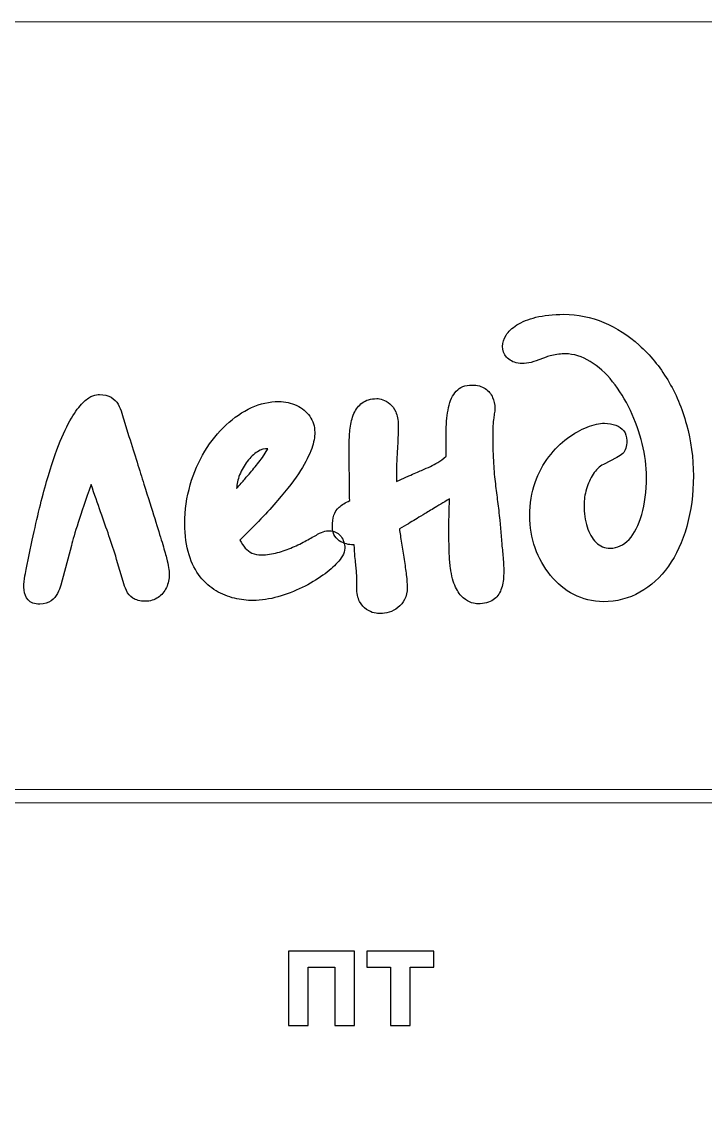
# Model space of a CAD drawing. Header units: millimetres. Extents: x -676 to 660, y -238 to 366.
# Drawn here: x -195.7 to -155.2, y 301.5 to 365.7 of the extents above; entities that cross this region are included whole.
import ezdxf

# ---------------------------------------------------------------- set-up
doc = ezdxf.new("R2010")
doc.units = ezdxf.units.MM
doc.header["$MEASUREMENT"] = 0
doc.layers.add('layer 1', color=7, linetype='Continuous')

msp = doc.modelspace()

# ---------------------------------------------------------------- linework, layer by layer
at = {"layer": 'layer 1', "color": 254, "lineweight": 20}
msp.add_open_spline([(-314.0978, 365.6892), (-314.0978, 365.6892), (-94.2157, 365.6892), (-94.2157, 365.6892), (-94.2157, 365.6892), (-92.6821, 365.6892), (-91.4274, 364.4345), (-91.4274, 362.9009), (-91.4274, 362.9009), (-91.4274, 362.9009), (-91.4274, 133.0603), (-91.4274, 133.0603), (-91.4274, 133.0603), (-91.4274, 131.5267), (-92.6821, 130.272), (-94.2157, 130.272), (-94.2157, 130.272), (-94.2157, 130.272), (-324.0563, 130.272), (-324.0563, 130.272), (-324.0563, 130.272), (-325.5899, 130.272), (-326.8446, 131.5267), (-326.8446, 133.0603), (-326.8446, 133.0603), (-326.8446, 133.0603), (-326.8446, 352.9424), (-326.8446, 352.9424), (-326.8446, 352.9424), (-326.8446, 359.9532), (-321.1086, 365.6892), (-314.0978, 365.6892)], degree=3, knots=[0, 0, 0, 0, 0.1111111, 0.1111111, 0.1111111, 0.1111111, 0.2222222, 0.2222222, 0.2222222, 0.2222222, 0.3333333, 0.3333333, 0.3333333, 0.3333333, 0.4444444, 0.4444444, 0.4444444, 0.4444444, 0.5555556, 0.5555556, 0.5555556, 0.5555556, 0.6666667, 0.6666667, 0.6666667, 0.6666667, 0.7777778, 0.7777778, 0.7777778, 0.7777778, 1, 1, 1, 1], dxfattribs=at)
at = {"layer": 'layer 1', "color": 250}
for points, knots in [([(-164.6297, 345.8527), (-164.5365, 345.8851), (-164.4271, 345.9175), (-164.2973, 345.9459), (-164.2973, 345.9459), (-164.1676, 345.9743), (-164.0298, 345.9986), (-163.892, 346.0188), (-163.892, 346.0188), (-163.7542, 346.0351), (-163.6285, 346.0472), (-163.511, 346.0472), (-163.511, 346.0472), (-162.9922, 346.0391), (-162.4976, 345.8891), (-162.0193, 345.5932), (-162.0193, 345.5932), (-161.5451, 345.2973), (-161.1033, 344.9001), (-160.702, 344.3975), (-160.702, 344.3975), (-160.3007, 343.8949), (-159.9481, 343.3274), (-159.6481, 342.6951), (-159.6481, 342.6951), (-159.3482, 342.0668), (-159.1171, 341.4102), (-158.9469, 340.7332), (-158.9469, 340.7332), (-158.7807, 340.0563), (-158.6996, 339.3956), (-158.6956, 338.7511), (-158.6956, 338.7511), (-158.6996, 337.904), (-158.7929, 337.1663), (-158.9753, 336.538), (-158.9753, 336.538), (-159.1577, 335.9097), (-159.409, 335.4192), (-159.7292, 335.0707), (-159.7292, 335.0707), (-160.0494, 334.7261), (-160.4183, 334.5478), (-160.8358, 334.5437), (-160.8358, 334.5437), (-161.1681, 334.5478), (-161.4519, 334.6653), (-161.6829, 334.8923), (-161.6829, 334.8923), (-161.914, 335.1193), (-162.0883, 335.4233), (-162.2099, 335.8084), (-162.2099, 335.8084), (-162.3315, 336.1934), (-162.3923, 336.6231), (-162.3923, 337.0974), (-162.3923, 337.0974), (-162.3923, 337.4095), (-162.3436, 337.7297), (-162.2463, 338.0499), (-162.2463, 338.0499), (-162.1531, 338.3742), (-162.0193, 338.666), (-161.8491, 338.9254), (-161.8491, 338.9254), (-161.6789, 339.1848), (-161.4762, 339.3794), (-161.2492, 339.5051), (-161.2492, 339.5051), (-161.2492, 339.5051), (-160.4466, 339.9185), (-160.4466, 339.9185), (-160.4466, 339.9185), (-160.3007, 339.9874), (-160.1872, 340.0685), (-160.1021, 340.1495), (-160.1021, 340.1495), (-160.017, 340.2347), (-159.9521, 340.336), (-159.9156, 340.4576), (-159.9156, 340.4576), (-159.8792, 340.5792), (-159.8629, 340.7332), (-159.8629, 340.9156), (-159.8629, 340.9156), (-159.867, 341.1426), (-159.9237, 341.3331), (-160.0413, 341.4831), (-160.0413, 341.4831), (-160.1588, 341.6331), (-160.3129, 341.7466), (-160.5115, 341.8236), (-160.5115, 341.8236), (-160.7101, 341.9006), (-160.929, 341.9371), (-161.1762, 341.9371), (-161.1762, 341.9371), (-161.4802, 341.9371), (-161.8207, 341.8641), (-162.2058, 341.7142), (-162.2058, 341.7142), (-162.5909, 341.5682), (-162.98, 341.3493), (-163.3732, 341.0535), (-163.3732, 341.0535), (-163.7704, 340.7616), (-164.1352, 340.3968), (-164.4716, 339.955), (-164.4716, 339.955), (-164.8081, 339.5172), (-165.0796, 339.0065), (-165.2864, 338.4269), (-165.2864, 338.4269), (-165.489, 337.8432), (-165.5985, 337.1906), (-165.6025, 336.465), (-165.6025, 336.465), (-165.5985, 335.8043), (-165.4931, 335.1679), (-165.2783, 334.564), (-165.2783, 334.564), (-165.0634, 333.956), (-164.7635, 333.4169), (-164.3744, 332.9386), (-164.3744, 332.9386), (-163.9852, 332.4603), (-163.5272, 332.0833), (-162.9962, 331.8077), (-162.9962, 331.8077), (-162.4652, 331.528), (-161.8856, 331.3861), (-161.2492, 331.3821), (-161.2492, 331.3821), (-160.4547, 331.3861), (-159.7332, 331.5726), (-159.0847, 331.9374), (-159.0847, 331.9374), (-158.4321, 332.3022), (-157.8727, 332.817), (-157.3985, 333.4817), (-157.3985, 333.4817), (-156.9283, 334.1424), (-156.5675, 334.9288), (-156.3122, 335.8367), (-156.3122, 335.8367), (-156.0568, 336.7407), (-155.9271, 337.7378), (-155.9231, 338.8241), (-155.9231, 338.8241), (-155.9271, 339.8982), (-156.0609, 340.9156), (-156.3284, 341.8722), (-156.3284, 341.8722), (-156.5919, 342.8329), (-156.9648, 343.7084), (-157.4431, 344.4988), (-157.4431, 344.4988), (-157.9214, 345.2933), (-158.4807, 345.9783), (-159.1212, 346.5579), (-159.1212, 346.5579), (-159.7657, 347.1376), (-160.4628, 347.5835), (-161.2168, 347.8996), (-161.2168, 347.8996), (-161.9748, 348.2158), (-162.7611, 348.3779), (-163.5839, 348.382), (-163.5839, 348.382), (-164.2284, 348.3779), (-164.7797, 348.3212), (-165.2377, 348.2036), (-165.2377, 348.2036), (-165.6958, 348.0901), (-166.0727, 347.9402), (-166.3605, 347.7537), (-166.3605, 347.7537), (-166.6524, 347.5672), (-166.8672, 347.3605), (-167.005, 347.1416), (-167.005, 347.1416), (-167.1428, 346.9187), (-167.2077, 346.6998), (-167.2077, 346.485), (-167.2077, 346.485), (-167.2077, 346.2458), (-167.1266, 346.031), (-166.9726, 345.8486), (-166.9726, 345.8486), (-166.8145, 345.6662), (-166.5875, 345.5446), (-166.2916, 345.4919), (-166.2916, 345.4919), (-165.9957, 345.4392), (-165.635, 345.4838), (-165.2134, 345.6338), (-165.2134, 345.6338), (-165.2134, 345.6338), (-164.6297, 345.8527), (-164.6297, 345.8527)], [0, 0, 0, 0, 0.0196078, 0.0196078, 0.0196078, 0.0196078, 0.0392157, 0.0392157, 0.0392157, 0.0392157, 0.0588235, 0.0588235, 0.0588235, 0.0588235, 0.0784314, 0.0784314, 0.0784314, 0.0784314, 0.0980392, 0.0980392, 0.0980392, 0.0980392, 0.1176471, 0.1176471, 0.1176471, 0.1176471, 0.1372549, 0.1372549, 0.1372549, 0.1372549, 0.1568627, 0.1568627, 0.1568627, 0.1568627, 0.1764706, 0.1764706, 0.1764706, 0.1764706, 0.1960784, 0.1960784, 0.1960784, 0.1960784, 0.2156863, 0.2156863, 0.2156863, 0.2156863, 0.2352941, 0.2352941, 0.2352941, 0.2352941, 0.254902, 0.254902, 0.254902, 0.254902, 0.2745098, 0.2745098, 0.2745098, 0.2745098, 0.2941176, 0.2941176, 0.2941176, 0.2941176, 0.3137255, 0.3137255, 0.3137255, 0.3137255, 0.3333333, 0.3333333, 0.3333333, 0.3333333, 0.3529412, 0.3529412, 0.3529412, 0.3529412, 0.372549, 0.372549, 0.372549, 0.372549, 0.3921569, 0.3921569, 0.3921569, 0.3921569, 0.4117647, 0.4117647, 0.4117647, 0.4117647, 0.4313725, 0.4313725, 0.4313725, 0.4313725, 0.4509804, 0.4509804, 0.4509804, 0.4509804, 0.4705882, 0.4705882, 0.4705882, 0.4705882, 0.4901961, 0.4901961, 0.4901961, 0.4901961, 0.5098039, 0.5098039, 0.5098039, 0.5098039, 0.5294118, 0.5294118, 0.5294118, 0.5294118, 0.5490196, 0.5490196, 0.5490196, 0.5490196, 0.5686275, 0.5686275, 0.5686275, 0.5686275, 0.5882353, 0.5882353, 0.5882353, 0.5882353, 0.6078431, 0.6078431, 0.6078431, 0.6078431, 0.627451, 0.627451, 0.627451, 0.627451, 0.6470588, 0.6470588, 0.6470588, 0.6470588, 0.6666667, 0.6666667, 0.6666667, 0.6666667, 0.6862745, 0.6862745, 0.6862745, 0.6862745, 0.7058824, 0.7058824, 0.7058824, 0.7058824, 0.7254902, 0.7254902, 0.7254902, 0.7254902, 0.745098, 0.745098, 0.745098, 0.745098, 0.7647059, 0.7647059, 0.7647059, 0.7647059, 0.7843137, 0.7843137, 0.7843137, 0.7843137, 0.8039216, 0.8039216, 0.8039216, 0.8039216, 0.8235294, 0.8235294, 0.8235294, 0.8235294, 0.8431373, 0.8431373, 0.8431373, 0.8431373, 0.8627451, 0.8627451, 0.8627451, 0.8627451, 0.8823529, 0.8823529, 0.8823529, 0.8823529, 0.9019608, 0.9019608, 0.9019608, 0.9019608, 0.9215686, 0.9215686, 0.9215686, 0.9215686, 0.9411765, 0.9411765, 0.9411765, 0.9411765, 0.9607843, 0.9607843, 0.9607843, 0.9607843, 1, 1, 1, 1]), ([(-173.4823, 338.4836), (-173.4904, 338.966), (-173.4904, 339.3672), (-173.4742, 339.6834), (-173.4742, 339.6834), (-173.462, 339.9996), (-173.4458, 340.2509), (-173.4337, 340.4292), (-173.4337, 340.4292), (-173.4215, 340.6238), (-173.4093, 340.8427), (-173.4012, 341.0778), (-173.4012, 341.0778), (-173.3891, 341.3129), (-173.385, 341.5601), (-173.385, 341.8155), (-173.385, 341.8155), (-173.3891, 342.1357), (-173.4377, 342.3992), (-173.5309, 342.6059), (-173.5309, 342.6059), (-173.6242, 342.8126), (-173.7417, 342.9748), (-173.8795, 343.0883), (-173.8795, 343.0883), (-174.0214, 343.2058), (-174.1592, 343.2869), (-174.297, 343.3315), (-174.297, 343.3315), (-174.4389, 343.376), (-174.5565, 343.3963), (-174.6497, 343.3963), (-174.6497, 343.3963), (-175.0064, 343.3923), (-175.2942, 343.3071), (-175.509, 343.145), (-175.509, 343.145), (-175.7279, 342.9829), (-175.89, 342.7721), (-176.0035, 342.5086), (-176.0035, 342.5086), (-176.113, 342.2451), (-176.19, 341.9614), (-176.2264, 341.6534), (-176.2264, 341.6534), (-176.2629, 341.3453), (-176.2832, 341.0413), (-176.2791, 340.7454), (-176.2791, 340.7454), (-176.2791, 340.5225), (-176.2791, 340.259), (-176.2791, 339.955), (-176.2791, 339.955), (-176.2791, 339.651), (-176.2791, 339.3348), (-176.2751, 339.0105), (-176.2751, 339.0105), (-176.2751, 338.6822), (-176.271, 338.3782), (-176.267, 338.0864), (-176.267, 338.0864), (-176.267, 337.7986), (-176.2589, 337.5594), (-176.2548, 337.3649), (-176.2548, 337.3649), (-176.5183, 337.2392), (-176.7291, 337.1095), (-176.875, 336.9717), (-176.875, 336.9717), (-177.025, 336.8379), (-177.1304, 336.6758), (-177.1912, 336.4934), (-177.1912, 336.4934), (-177.2479, 336.3069), (-177.2803, 336.08), (-177.2763, 335.8084), (-177.2763, 335.8084), (-177.2722, 335.5773), (-177.2236, 335.3949), (-177.1263, 335.2531), (-177.1263, 335.2531), (-177.029, 335.1112), (-176.9115, 335.0018), (-176.7696, 334.9288), (-176.7696, 334.9288), (-176.6277, 334.8518), (-176.4859, 334.8031), (-176.344, 334.7748), (-176.344, 334.7748), (-176.2021, 334.7504), (-176.0805, 334.7383), (-175.9873, 334.7383), (-175.9873, 334.7383), (-175.9751, 334.4667), (-175.9589, 334.2438), (-175.9427, 334.0614), (-175.9427, 334.0614), (-175.9265, 333.883), (-175.9103, 333.729), (-175.8941, 333.5993), (-175.8941, 333.5993), (-175.8819, 333.4696), (-175.8657, 333.348), (-175.8576, 333.2304), (-175.8576, 333.2304), (-175.8454, 333.1129), (-175.8414, 332.9832), (-175.8414, 332.8413), (-175.8414, 332.8413), (-175.8414, 332.8413), (-175.8414, 332.2333), (-175.8414, 332.2333), (-175.8414, 332.2333), (-175.8373, 331.8847), (-175.7806, 331.605), (-175.6711, 331.3942), (-175.6711, 331.3942), (-175.5576, 331.1875), (-175.4239, 331.0294), (-175.2658, 330.9281), (-175.2658, 330.9281), (-175.1077, 330.8227), (-174.9537, 330.7538), (-174.8037, 330.7214), (-174.8037, 330.7214), (-174.6537, 330.689), (-174.5402, 330.6727), (-174.4551, 330.6768), (-174.4551, 330.6768), (-174.2808, 330.6768), (-174.1025, 330.7052), (-173.916, 330.7619), (-173.916, 330.7619), (-173.7296, 330.8187), (-173.5593, 330.9119), (-173.3972, 331.0375), (-173.3972, 331.0375), (-173.2351, 331.1591), (-173.1053, 331.3213), (-173.004, 331.5199), (-173.004, 331.5199), (-172.9027, 331.7145), (-172.854, 331.9536), (-172.85, 332.2333), (-172.85, 332.2333), (-172.85, 332.4319), (-172.8702, 332.6751), (-172.9067, 332.9629), (-172.9067, 332.9629), (-172.9392, 333.2547), (-172.9837, 333.5587), (-173.0364, 333.8871), (-173.0364, 333.8871), (-173.0851, 334.2154), (-173.1378, 334.5316), (-173.1905, 334.8477), (-173.1905, 334.8477), (-173.2391, 335.1598), (-173.2796, 335.4395), (-173.3121, 335.6868), (-173.3121, 335.6868), (-173.1053, 335.8043), (-172.931, 335.9097), (-172.7851, 335.9948), (-172.7851, 335.9948), (-172.6392, 336.08), (-172.5014, 336.1651), (-172.3676, 336.2461), (-172.3676, 336.2461), (-172.2379, 336.3272), (-172.0879, 336.4164), (-171.9177, 336.5177), (-171.9177, 336.5177), (-171.7515, 336.6191), (-171.5407, 336.7447), (-171.2894, 336.8987), (-171.2894, 336.8987), (-171.0422, 337.0487), (-170.726, 337.2352), (-170.345, 337.4622), (-170.345, 337.4622), (-170.349, 337.3892), (-170.3571, 337.2392), (-170.3653, 337.0163), (-170.3653, 337.0163), (-170.3693, 336.7933), (-170.3774, 336.5218), (-170.3815, 336.2056), (-170.3815, 336.2056), (-170.3855, 335.8894), (-170.3855, 335.5571), (-170.3855, 335.2085), (-170.3855, 335.2085), (-170.3815, 334.8639), (-170.3734, 334.5275), (-170.3612, 334.2073), (-170.3612, 334.2073), (-170.345, 333.8871), (-170.3247, 333.6114), (-170.2963, 333.3763), (-170.2963, 333.3763), (-170.2315, 332.9062), (-170.1302, 332.5292), (-169.9923, 332.2455), (-169.9923, 332.2455), (-169.8545, 331.9617), (-169.7046, 331.7509), (-169.5343, 331.6091), (-169.5343, 331.6091), (-169.3681, 331.4631), (-169.206, 331.3699), (-169.052, 331.3253), (-169.052, 331.3253), (-168.8939, 331.2767), (-168.7682, 331.2564), (-168.6669, 331.2605), (-168.6669, 331.2605), (-168.2859, 331.2645), (-167.9859, 331.3415), (-167.7711, 331.4875), (-167.7711, 331.4875), (-167.5522, 331.6374), (-167.3982, 331.8401), (-167.305, 332.0874), (-167.305, 332.0874), (-167.2117, 332.3387), (-167.159, 332.6184), (-167.1469, 332.9264), (-167.1469, 332.9264), (-167.1347, 333.2345), (-167.1428, 333.5466), (-167.1712, 333.8709), (-167.1712, 333.8709), (-167.1996, 334.1911), (-167.2279, 334.4951), (-167.2563, 334.7869), (-167.2563, 334.7869), (-167.2563, 334.7869), (-167.3779, 336.1975), (-167.3779, 336.1975), (-167.3779, 336.1975), (-167.4144, 336.5947), (-167.459, 336.9595), (-167.5036, 337.3), (-167.5036, 337.3), (-167.5522, 337.6405), (-167.5968, 337.9931), (-167.6373, 338.3498), (-167.6373, 338.3498), (-167.6819, 338.7106), (-167.7184, 339.1119), (-167.7468, 339.5618), (-167.7468, 339.5618), (-167.7751, 340.0117), (-167.7914, 340.5468), (-167.7914, 341.1588), (-167.7914, 341.1588), (-167.7914, 341.3291), (-167.7914, 341.4953), (-167.7833, 341.6574), (-167.7833, 341.6574), (-167.7792, 341.8195), (-167.767, 341.9857), (-167.7427, 342.156), (-167.7427, 342.156), (-167.7306, 342.2654), (-167.7143, 342.3749), (-167.6981, 342.4884), (-167.6981, 342.4884), (-167.6819, 342.5978), (-167.6698, 342.7153), (-167.6698, 342.8369), (-167.6698, 342.8369), (-167.6698, 343.0518), (-167.7103, 343.2625), (-167.7995, 343.4693), (-167.7995, 343.4693), (-167.8886, 343.676), (-168.0346, 343.8503), (-168.2372, 343.9881), (-168.2372, 343.9881), (-168.4358, 344.1219), (-168.6993, 344.1948), (-169.0317, 344.1989), (-169.0317, 344.1989), (-169.4289, 344.1948), (-169.737, 344.0692), (-169.9518, 343.8341), (-169.9518, 343.8341), (-170.1666, 343.5949), (-170.3207, 343.2747), (-170.4058, 342.8694), (-170.4058, 342.8694), (-170.4909, 342.4681), (-170.5396, 342.0182), (-170.5517, 341.5196), (-170.5517, 341.5196), (-170.5598, 341.0251), (-170.5558, 340.5144), (-170.5396, 339.9915), (-170.5396, 339.9915), (-170.7301, 339.8374), (-170.8962, 339.7118), (-171.0422, 339.6226), (-171.0422, 339.6226), (-171.1881, 339.5294), (-171.334, 339.4483), (-171.4799, 339.3794), (-171.4799, 339.3794), (-171.6299, 339.3105), (-171.8042, 339.2375), (-172.0028, 339.1524), (-172.0028, 339.1524), (-172.2014, 339.0713), (-172.4527, 338.9619), (-172.7527, 338.8241), (-172.7527, 338.8241), (-172.7527, 338.8241), (-173.4823, 338.4836), (-173.4823, 338.4836)], [0, 0, 0, 0, 0.0123457, 0.0123457, 0.0123457, 0.0123457, 0.0246914, 0.0246914, 0.0246914, 0.0246914, 0.037037, 0.037037, 0.037037, 0.037037, 0.0493827, 0.0493827, 0.0493827, 0.0493827, 0.0617284, 0.0617284, 0.0617284, 0.0617284, 0.0740741, 0.0740741, 0.0740741, 0.0740741, 0.0864198, 0.0864198, 0.0864198, 0.0864198, 0.0987654, 0.0987654, 0.0987654, 0.0987654, 0.1111111, 0.1111111, 0.1111111, 0.1111111, 0.1234568, 0.1234568, 0.1234568, 0.1234568, 0.1358025, 0.1358025, 0.1358025, 0.1358025, 0.1481481, 0.1481481, 0.1481481, 0.1481481, 0.1604938, 0.1604938, 0.1604938, 0.1604938, 0.1728395, 0.1728395, 0.1728395, 0.1728395, 0.1851852, 0.1851852, 0.1851852, 0.1851852, 0.1975309, 0.1975309, 0.1975309, 0.1975309, 0.2098765, 0.2098765, 0.2098765, 0.2098765, 0.2222222, 0.2222222, 0.2222222, 0.2222222, 0.2345679, 0.2345679, 0.2345679, 0.2345679, 0.2469136, 0.2469136, 0.2469136, 0.2469136, 0.2592593, 0.2592593, 0.2592593, 0.2592593, 0.2716049, 0.2716049, 0.2716049, 0.2716049, 0.2839506, 0.2839506, 0.2839506, 0.2839506, 0.2962963, 0.2962963, 0.2962963, 0.2962963, 0.308642, 0.308642, 0.308642, 0.308642, 0.3209877, 0.3209877, 0.3209877, 0.3209877, 0.3333333, 0.3333333, 0.3333333, 0.3333333, 0.345679, 0.345679, 0.345679, 0.345679, 0.3580247, 0.3580247, 0.3580247, 0.3580247, 0.3703704, 0.3703704, 0.3703704, 0.3703704, 0.382716, 0.382716, 0.382716, 0.382716, 0.3950617, 0.3950617, 0.3950617, 0.3950617, 0.4074074, 0.4074074, 0.4074074, 0.4074074, 0.4197531, 0.4197531, 0.4197531, 0.4197531, 0.4320988, 0.4320988, 0.4320988, 0.4320988, 0.4444444, 0.4444444, 0.4444444, 0.4444444, 0.4567901, 0.4567901, 0.4567901, 0.4567901, 0.4691358, 0.4691358, 0.4691358, 0.4691358, 0.4814815, 0.4814815, 0.4814815, 0.4814815, 0.4938272, 0.4938272, 0.4938272, 0.4938272, 0.5061728, 0.5061728, 0.5061728, 0.5061728, 0.5185185, 0.5185185, 0.5185185, 0.5185185, 0.5308642, 0.5308642, 0.5308642, 0.5308642, 0.5432099, 0.5432099, 0.5432099, 0.5432099, 0.5555556, 0.5555556, 0.5555556, 0.5555556, 0.5679012, 0.5679012, 0.5679012, 0.5679012, 0.5802469, 0.5802469, 0.5802469, 0.5802469, 0.5925926, 0.5925926, 0.5925926, 0.5925926, 0.6049383, 0.6049383, 0.6049383, 0.6049383, 0.617284, 0.617284, 0.617284, 0.617284, 0.6296296, 0.6296296, 0.6296296, 0.6296296, 0.6419753, 0.6419753, 0.6419753, 0.6419753, 0.654321, 0.654321, 0.654321, 0.654321, 0.6666667, 0.6666667, 0.6666667, 0.6666667, 0.6790123, 0.6790123, 0.6790123, 0.6790123, 0.691358, 0.691358, 0.691358, 0.691358, 0.7037037, 0.7037037, 0.7037037, 0.7037037, 0.7160494, 0.7160494, 0.7160494, 0.7160494, 0.7283951, 0.7283951, 0.7283951, 0.7283951, 0.7407407, 0.7407407, 0.7407407, 0.7407407, 0.7530864, 0.7530864, 0.7530864, 0.7530864, 0.7654321, 0.7654321, 0.7654321, 0.7654321, 0.7777778, 0.7777778, 0.7777778, 0.7777778, 0.7901235, 0.7901235, 0.7901235, 0.7901235, 0.8024691, 0.8024691, 0.8024691, 0.8024691, 0.8148148, 0.8148148, 0.8148148, 0.8148148, 0.8271605, 0.8271605, 0.8271605, 0.8271605, 0.8395062, 0.8395062, 0.8395062, 0.8395062, 0.8518519, 0.8518519, 0.8518519, 0.8518519, 0.8641975, 0.8641975, 0.8641975, 0.8641975, 0.8765432, 0.8765432, 0.8765432, 0.8765432, 0.8888889, 0.8888889, 0.8888889, 0.8888889, 0.9012346, 0.9012346, 0.9012346, 0.9012346, 0.9135802, 0.9135802, 0.9135802, 0.9135802, 0.9259259, 0.9259259, 0.9259259, 0.9259259, 0.9382716, 0.9382716, 0.9382716, 0.9382716, 0.9506173, 0.9506173, 0.9506173, 0.9506173, 0.962963, 0.962963, 0.962963, 0.962963, 0.9753086, 0.9753086, 0.9753086, 0.9753086, 1, 1, 1, 1]), ([(-189.6553, 332.5738), (-189.6108, 332.3995), (-189.55, 332.2211), (-189.4648, 332.0428), (-189.4648, 332.0428), (-189.3838, 331.8644), (-189.2581, 331.7185), (-189.0838, 331.5969), (-189.0838, 331.5969), (-188.9095, 331.4753), (-188.6623, 331.4105), (-188.342, 331.4064), (-188.342, 331.4064), (-188.0502, 331.4105), (-187.7989, 331.4875), (-187.5881, 331.6334), (-187.5881, 331.6334), (-187.3773, 331.7793), (-187.2152, 331.9739), (-187.1017, 332.2171), (-187.1017, 332.2171), (-186.9882, 332.4603), (-186.9315, 332.7237), (-186.9315, 333.0115), (-186.9315, 333.0115), (-186.9315, 333.121), (-186.9436, 333.2507), (-186.968, 333.4007), (-186.968, 333.4007), (-186.9923, 333.5466), (-187.0328, 333.7411), (-187.0936, 333.9762), (-187.0936, 333.9762), (-187.1585, 334.2154), (-187.2436, 334.5235), (-187.3571, 334.8964), (-187.3571, 334.8964), (-187.4706, 335.2693), (-187.6124, 335.7395), (-187.7908, 336.3029), (-187.7908, 336.3029), (-187.9651, 336.8623), (-188.1759, 337.5432), (-188.4272, 338.3377), (-188.4272, 338.3377), (-188.6785, 339.1362), (-188.9744, 340.0766), (-189.3149, 341.1588), (-189.3149, 341.1588), (-189.3149, 341.1588), (-189.5824, 342.0101), (-189.5824, 342.0101), (-189.5824, 342.0101), (-189.627, 342.1722), (-189.6797, 342.3465), (-189.7324, 342.5329), (-189.7324, 342.5329), (-189.7851, 342.7194), (-189.8621, 342.8937), (-189.9593, 343.0639), (-189.9593, 343.0639), (-190.0566, 343.2301), (-190.1944, 343.3679), (-190.3687, 343.4733), (-190.3687, 343.4733), (-190.543, 343.5828), (-190.7781, 343.6355), (-191.0659, 343.6395), (-191.0659, 343.6395), (-191.1632, 343.6436), (-191.2889, 343.6192), (-191.4429, 343.5666), (-191.4429, 343.5666), (-191.5969, 343.5098), (-191.7753, 343.3923), (-191.9739, 343.2139), (-191.9739, 343.2139), (-192.1765, 343.0315), (-192.3914, 342.7559), (-192.6305, 342.383), (-192.6305, 342.383), (-192.8656, 342.006), (-193.1129, 341.5034), (-193.3763, 340.8711), (-193.3763, 340.8711), (-193.6358, 340.2387), (-193.9073, 339.4443), (-194.187, 338.4877), (-194.187, 338.4877), (-194.4627, 337.5311), (-194.7464, 336.3799), (-195.0301, 335.0301), (-195.0301, 335.0301), (-195.0301, 335.0301), (-195.3949, 333.2791), (-195.3949, 333.2791), (-195.3949, 333.2791), (-195.4233, 333.1453), (-195.4557, 332.967), (-195.4922, 332.744), (-195.4922, 332.744), (-195.5287, 332.5211), (-195.5327, 332.2981), (-195.5125, 332.0671), (-195.5125, 332.0671), (-195.4922, 331.8361), (-195.4152, 331.6415), (-195.2733, 331.4834), (-195.2733, 331.4834), (-195.1355, 331.3253), (-194.9085, 331.2443), (-194.5924, 331.2362), (-194.5924, 331.2362), (-194.3127, 331.2402), (-194.0857, 331.3051), (-193.9195, 331.4307), (-193.9195, 331.4307), (-193.7533, 331.5523), (-193.6236, 331.6982), (-193.5385, 331.8685), (-193.5385, 331.8685), (-193.4534, 332.0428), (-193.3885, 332.2049), (-193.352, 332.3549), (-193.352, 332.3549), (-193.352, 332.3549), (-192.7197, 334.714), (-192.7197, 334.714), (-192.7197, 334.714), (-192.6386, 335.018), (-192.5049, 335.4679), (-192.3184, 336.0678), (-192.3184, 336.0678), (-192.132, 336.6636), (-191.8766, 337.4135), (-191.5523, 338.3134), (-191.5523, 338.3134), (-191.3497, 337.7175), (-191.1632, 337.1784), (-190.9889, 336.692), (-190.9889, 336.692), (-190.8146, 336.2016), (-190.6484, 335.7314), (-190.4944, 335.2814), (-190.4944, 335.2814), (-190.3404, 334.8315), (-190.1904, 334.3694), (-190.0445, 333.8871), (-190.0445, 333.8871), (-190.0445, 333.8871), (-189.6553, 332.5738), (-189.6553, 332.5738)], [0, 0, 0, 0, 0.025641, 0.025641, 0.025641, 0.025641, 0.0512821, 0.0512821, 0.0512821, 0.0512821, 0.0769231, 0.0769231, 0.0769231, 0.0769231, 0.1025641, 0.1025641, 0.1025641, 0.1025641, 0.1282051, 0.1282051, 0.1282051, 0.1282051, 0.1538462, 0.1538462, 0.1538462, 0.1538462, 0.1794872, 0.1794872, 0.1794872, 0.1794872, 0.2051282, 0.2051282, 0.2051282, 0.2051282, 0.2307692, 0.2307692, 0.2307692, 0.2307692, 0.2564103, 0.2564103, 0.2564103, 0.2564103, 0.2820513, 0.2820513, 0.2820513, 0.2820513, 0.3076923, 0.3076923, 0.3076923, 0.3076923, 0.3333333, 0.3333333, 0.3333333, 0.3333333, 0.3589744, 0.3589744, 0.3589744, 0.3589744, 0.3846154, 0.3846154, 0.3846154, 0.3846154, 0.4102564, 0.4102564, 0.4102564, 0.4102564, 0.4358974, 0.4358974, 0.4358974, 0.4358974, 0.4615385, 0.4615385, 0.4615385, 0.4615385, 0.4871795, 0.4871795, 0.4871795, 0.4871795, 0.5128205, 0.5128205, 0.5128205, 0.5128205, 0.5384615, 0.5384615, 0.5384615, 0.5384615, 0.5641026, 0.5641026, 0.5641026, 0.5641026, 0.5897436, 0.5897436, 0.5897436, 0.5897436, 0.6153846, 0.6153846, 0.6153846, 0.6153846, 0.6410256, 0.6410256, 0.6410256, 0.6410256, 0.6666667, 0.6666667, 0.6666667, 0.6666667, 0.6923077, 0.6923077, 0.6923077, 0.6923077, 0.7179487, 0.7179487, 0.7179487, 0.7179487, 0.7435897, 0.7435897, 0.7435897, 0.7435897, 0.7692308, 0.7692308, 0.7692308, 0.7692308, 0.7948718, 0.7948718, 0.7948718, 0.7948718, 0.8205128, 0.8205128, 0.8205128, 0.8205128, 0.8461538, 0.8461538, 0.8461538, 0.8461538, 0.8717949, 0.8717949, 0.8717949, 0.8717949, 0.8974359, 0.8974359, 0.8974359, 0.8974359, 0.9230769, 0.9230769, 0.9230769, 0.9230769, 0.9487179, 0.9487179, 0.9487179, 0.9487179, 1, 1, 1, 1]), ([(-176.9844, 333.6925), (-176.8709, 333.8141), (-176.7696, 333.9479), (-176.6845, 334.0897), (-176.6845, 334.0897), (-176.5953, 334.2357), (-176.5507, 334.3856), (-176.5467, 334.5437), (-176.5467, 334.5437), (-176.5507, 334.8153), (-176.6237, 335.0463), (-176.7615, 335.2328), (-176.7615, 335.2328), (-176.9034, 335.4192), (-177.0939, 335.5327), (-177.3371, 335.5733), (-177.3371, 335.5733), (-177.5762, 335.6098), (-177.8478, 335.5449), (-178.1518, 335.3706), (-178.1518, 335.3706), (-178.3464, 335.2571), (-178.5734, 335.1315), (-178.8206, 334.9977), (-178.8206, 334.9977), (-179.0719, 334.8599), (-179.3435, 334.7261), (-179.6313, 334.6005), (-179.6313, 334.6005), (-179.9191, 334.4708), (-180.219, 334.3654), (-180.5271, 334.2843), (-180.5271, 334.2843), (-180.8392, 334.1992), (-181.1473, 334.1586), (-181.4594, 334.1546), (-181.4594, 334.1546), (-181.6904, 334.1546), (-181.885, 334.1911), (-182.035, 334.2559), (-182.035, 334.2559), (-182.189, 334.3248), (-182.3227, 334.4262), (-182.4322, 334.5559), (-182.4322, 334.5559), (-182.5416, 334.6856), (-182.647, 334.8437), (-182.7484, 335.0301), (-182.7484, 335.0301), (-181.8404, 335.9138), (-181.0986, 336.6961), (-180.519, 337.3689), (-180.519, 337.3689), (-179.9353, 338.0458), (-179.4854, 338.6336), (-179.1652, 339.1362), (-179.1652, 339.1362), (-178.849, 339.6388), (-178.6261, 340.0766), (-178.5004, 340.4454), (-178.5004, 340.4454), (-178.3748, 340.8102), (-178.318, 341.1305), (-178.3221, 341.402), (-178.3221, 341.402), (-178.3261, 341.7628), (-178.4234, 342.079), (-178.618, 342.3505), (-178.618, 342.3505), (-178.8085, 342.6221), (-179.0679, 342.8369), (-179.3881, 342.991), (-179.3881, 342.991), (-179.7124, 343.145), (-180.0691, 343.222), (-180.4622, 343.2261), (-180.4622, 343.2261), (-181.0013, 343.222), (-181.5364, 343.1004), (-182.0674, 342.8613), (-182.0674, 342.8613), (-182.5984, 342.6181), (-183.0969, 342.2776), (-183.5712, 341.8398), (-183.5712, 341.8398), (-184.0414, 341.398), (-184.4589, 340.8792), (-184.8277, 340.2793), (-184.8277, 340.2793), (-185.1925, 339.6794), (-185.4763, 339.0187), (-185.6871, 338.2931), (-185.6871, 338.2931), (-185.8978, 337.5716), (-186.0032, 336.8096), (-186.0073, 336.0029), (-186.0073, 336.0029), (-186.0032, 335.2895), (-185.9222, 334.6734), (-185.756, 334.1586), (-185.756, 334.1586), (-185.5938, 333.6398), (-185.3749, 333.2061), (-185.0993, 332.8575), (-185.0993, 332.8575), (-184.8196, 332.5089), (-184.5075, 332.2333), (-184.1589, 332.0266), (-184.1589, 332.0266), (-183.8103, 331.8198), (-183.4455, 331.6739), (-183.0726, 331.5847), (-183.0726, 331.5847), (-182.6957, 331.4956), (-182.3309, 331.451), (-181.9701, 331.455), (-181.9701, 331.455), (-181.4837, 331.4591), (-180.9932, 331.5321), (-180.4987, 331.6699), (-180.4987, 331.6699), (-180.0002, 331.8117), (-179.5219, 331.9941), (-179.0679, 332.2171), (-179.0679, 332.2171), (-178.6098, 332.4441), (-178.2045, 332.6832), (-177.8438, 332.9426), (-177.8438, 332.9426), (-177.483, 333.202), (-177.1952, 333.4493), (-176.9844, 333.6925)], [0, 0, 0, 0, 0.0294118, 0.0294118, 0.0294118, 0.0294118, 0.0588235, 0.0588235, 0.0588235, 0.0588235, 0.0882353, 0.0882353, 0.0882353, 0.0882353, 0.1176471, 0.1176471, 0.1176471, 0.1176471, 0.1470588, 0.1470588, 0.1470588, 0.1470588, 0.1764706, 0.1764706, 0.1764706, 0.1764706, 0.2058824, 0.2058824, 0.2058824, 0.2058824, 0.2352941, 0.2352941, 0.2352941, 0.2352941, 0.2647059, 0.2647059, 0.2647059, 0.2647059, 0.2941176, 0.2941176, 0.2941176, 0.2941176, 0.3235294, 0.3235294, 0.3235294, 0.3235294, 0.3529412, 0.3529412, 0.3529412, 0.3529412, 0.3823529, 0.3823529, 0.3823529, 0.3823529, 0.4117647, 0.4117647, 0.4117647, 0.4117647, 0.4411765, 0.4411765, 0.4411765, 0.4411765, 0.4705882, 0.4705882, 0.4705882, 0.4705882, 0.5, 0.5, 0.5, 0.5, 0.5294118, 0.5294118, 0.5294118, 0.5294118, 0.5588235, 0.5588235, 0.5588235, 0.5588235, 0.5882353, 0.5882353, 0.5882353, 0.5882353, 0.6176471, 0.6176471, 0.6176471, 0.6176471, 0.6470588, 0.6470588, 0.6470588, 0.6470588, 0.6764706, 0.6764706, 0.6764706, 0.6764706, 0.7058824, 0.7058824, 0.7058824, 0.7058824, 0.7352941, 0.7352941, 0.7352941, 0.7352941, 0.7647059, 0.7647059, 0.7647059, 0.7647059, 0.7941176, 0.7941176, 0.7941176, 0.7941176, 0.8235294, 0.8235294, 0.8235294, 0.8235294, 0.8529412, 0.8529412, 0.8529412, 0.8529412, 0.8823529, 0.8823529, 0.8823529, 0.8823529, 0.9117647, 0.9117647, 0.9117647, 0.9117647, 0.9411765, 0.9411765, 0.9411765, 0.9411765, 1, 1, 1, 1]), ([(-181.8485, 339.3591), (-181.9417, 339.2416), (-182.039, 339.1281), (-182.1322, 339.0187), (-182.1322, 339.0187), (-182.2255, 338.9092), (-182.339, 338.7836), (-182.4646, 338.6376), (-182.4646, 338.6376), (-182.5903, 338.4917), (-182.7524, 338.3012), (-182.9429, 338.0702), (-182.9429, 338.0702), (-182.9389, 338.3296), (-182.8781, 338.6012), (-182.7646, 338.8849), (-182.7646, 338.8849), (-182.647, 339.1686), (-182.497, 339.4362), (-182.3106, 339.6794), (-182.3106, 339.6794), (-182.1241, 339.9226), (-181.9255, 340.1131), (-181.7107, 340.2549), (-181.7107, 340.2549), (-181.4999, 340.3968), (-181.2932, 340.4536), (-181.0946, 340.4292), (-181.0946, 340.4292), (-181.0946, 340.4292), (-181.4107, 339.9185), (-181.4107, 339.9185), (-181.4107, 339.9185), (-181.4107, 339.9185), (-181.8485, 339.3591), (-181.8485, 339.3591)], [0, 0, 0, 0, 0.1, 0.1, 0.1, 0.1, 0.2, 0.2, 0.2, 0.2, 0.3, 0.3, 0.3, 0.3, 0.4, 0.4, 0.4, 0.4, 0.5, 0.5, 0.5, 0.5, 0.6, 0.6, 0.6, 0.6, 0.7, 0.7, 0.7, 0.7, 0.8, 0.8, 0.8, 0.8, 1, 1, 1, 1]), ([(-179.8787, 310.7132), (-179.8787, 310.7132), (-175.9755, 310.7132), (-175.9755, 310.7132), (-175.9755, 310.7132), (-175.9755, 310.7132), (-175.9755, 306.319), (-175.9755, 306.319), (-175.9755, 306.319), (-175.9755, 306.319), (-177.1355, 306.319), (-177.1355, 306.319), (-177.1355, 306.319), (-177.1355, 306.319), (-177.1355, 309.7734), (-177.1355, 309.7734), (-177.1355, 309.7734), (-177.1355, 309.7734), (-178.7188, 309.7734), (-178.7188, 309.7734), (-178.7188, 309.7734), (-178.7188, 309.7734), (-178.7188, 306.319), (-178.7188, 306.319), (-178.7188, 306.319), (-178.7188, 306.319), (-179.8787, 306.319), (-179.8787, 306.319), (-179.8787, 306.319), (-179.8787, 306.319), (-179.8787, 310.7132), (-179.8787, 310.7132)], [0, 0, 0, 0, 0.1111111, 0.1111111, 0.1111111, 0.1111111, 0.2222222, 0.2222222, 0.2222222, 0.2222222, 0.3333333, 0.3333333, 0.3333333, 0.3333333, 0.4444444, 0.4444444, 0.4444444, 0.4444444, 0.5555556, 0.5555556, 0.5555556, 0.5555556, 0.6666667, 0.6666667, 0.6666667, 0.6666667, 0.7777778, 0.7777778, 0.7777778, 0.7777778, 1, 1, 1, 1]), ([(-175.2389, 310.7132), (-175.2389, 310.7132), (-171.2681, 310.7132), (-171.2681, 310.7132), (-171.2681, 310.7132), (-171.2681, 310.7132), (-171.2681, 309.7734), (-171.2681, 309.7734), (-171.2681, 309.7734), (-171.2681, 309.7734), (-172.6735, 309.7734), (-172.6735, 309.7734), (-172.6735, 309.7734), (-172.6735, 309.7734), (-172.6735, 306.319), (-172.6735, 306.319), (-172.6735, 306.319), (-172.6735, 306.319), (-173.8335, 306.319), (-173.8335, 306.319), (-173.8335, 306.319), (-173.8335, 306.319), (-173.8335, 309.7734), (-173.8335, 309.7734), (-173.8335, 309.7734), (-173.8335, 309.7734), (-175.2389, 309.7734), (-175.2389, 309.7734), (-175.2389, 309.7734), (-175.2389, 309.7734), (-175.2389, 310.7132), (-175.2389, 310.7132)], [0, 0, 0, 0, 0.1111111, 0.1111111, 0.1111111, 0.1111111, 0.2222222, 0.2222222, 0.2222222, 0.2222222, 0.3333333, 0.3333333, 0.3333333, 0.3333333, 0.4444444, 0.4444444, 0.4444444, 0.4444444, 0.5555556, 0.5555556, 0.5555556, 0.5555556, 0.6666667, 0.6666667, 0.6666667, 0.6666667, 0.7777778, 0.7777778, 0.7777778, 0.7777778, 1, 1, 1, 1])]:
    msp.add_open_spline(points, degree=3, knots=knots, dxfattribs=at)
at = {"layer": 'layer 1', "color": 250, "lineweight": 20}
msp.add_open_spline([(-316.8862, 320.2787), (-316.8862, 320.2787), (-97.8009, 320.2787), (-97.8009, 320.2787), (-97.8009, 320.2787), (-97.8009, 320.2787), (-97.8009, 319.4821), (-97.8009, 319.4821), (-97.8009, 319.4821), (-97.8009, 319.4821), (-316.8862, 319.4821), (-316.8862, 319.4821), (-316.8862, 319.4821), (-316.8862, 319.4821), (-316.8862, 320.2787), (-316.8862, 320.2787)], degree=3, knots=[0, 0, 0, 0, 0.2, 0.2, 0.2, 0.2, 0.4, 0.4, 0.4, 0.4, 0.6, 0.6, 0.6, 0.6, 1, 1, 1, 1], dxfattribs=at)

doc.saveas('drawing.dxf')
